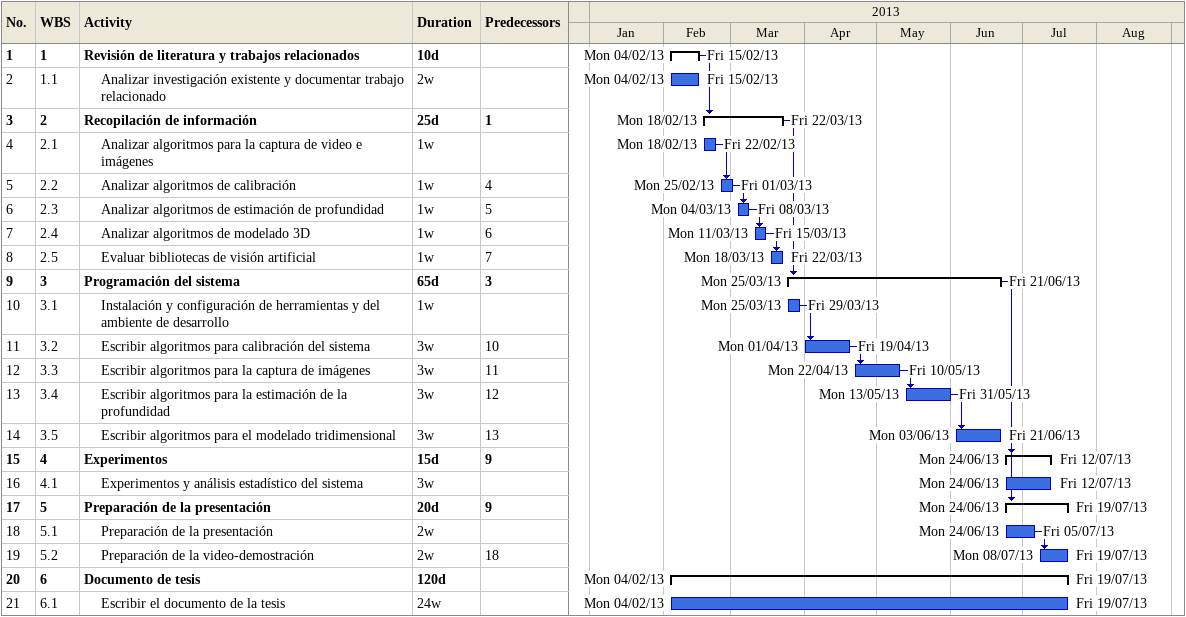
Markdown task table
| ID | WBS | Task | Duration | Start | Finish | Predecessors |
|---|---|---|---|---|---|---|
| 1 | 1 | **Revisión de literatura y trabajos relacionados** | 10d | 2013-02-04 | 2013-02-15 |  |
| 2 | 1.1 | Analizar investigación existente y documentar trabajo relacionado | 2w | 2013-02-04 | 2013-02-15 |  |
| 3 | 2 | **Recopilación de información** | 25d | 2013-02-18 | 2013-03-22 | 1 |
| 4 | 2.1 | Analizar algoritmos para la captura de video e imágenes | 1w | 2013-02-18 | 2013-02-22 |  |
| 5 | 2.2 | Analizar algoritmos de calibración | 1w | 2013-02-25 | 2013-03-01 | 4 |
| 6 | 2.3 | Analizar algoritmos de estimación de profundidad | 1w | 2013-03-04 | 2013-03-08 | 5 |
| 7 | 2.4 | Analizar algoritmos de modelado 3D | 1w | 2013-03-11 | 2013-03-15 | 6 |
| 8 | 2.5 | Evaluar bibliotecas de visión artificial | 1w | 2013-03-18 | 2013-03-22 | 7 |
| 9 | 3 | **Programación del sistema** | 65d | 2013-03-25 | 2013-06-21 | 3 |
| 10 | 3.1 | Instalación y configuración de herramientas y del ambiente de desarrollo | 1w | 2013-03-25 | 2013-03-29 |  |
| 11 | 3.2 | Escribir algoritmos para calibración del sistema | 3w | 2013-04-01 | 2013-04-19 | 10 |
| 12 | 3.3 | Escribir algoritmos para la captura de imágenes | 3w | 2013-04-22 | 2013-05-10 | 11 |
| 13 | 3.4 | Escribir algoritmos para la estimación de la profundidad | 3w | 2013-05-13 | 2013-05-31 | 12 |
| 14 | 3.5 | Escribir algoritmos para el modelado tridimensional | 3w | 2013-06-03 | 2013-06-21 | 13 |
| 15 | 4 | **Experimentos** | 15d | 2013-06-24 | 2013-07-12 | 9 |
| 16 | 4.1 | Experimentos y análisis estadístico del sistema | 3w | 2013-06-24 | 2013-07-12 |  |
| 17 | 5 | **Preparación de la presentación** | 20d | 2013-06-24 | 2013-07-19 | 9 |
| 18 | 5.1 | Preparación de la presentación | 2w | 2013-06-24 | 2013-07-05 |  |
| 19 | 5.2 | Preparación de la video-demostración | 2w | 2013-07-08 | 2013-07-19 | 18 |
| 20 | 6 | **Documento de tesis** | 120d | 2013-02-04 | 2013-07-19 |  |
| 21 | 6.1 | Escribir el documento de la tesis | 24w | 2013-02-04 | 2013-07-19 |  |
